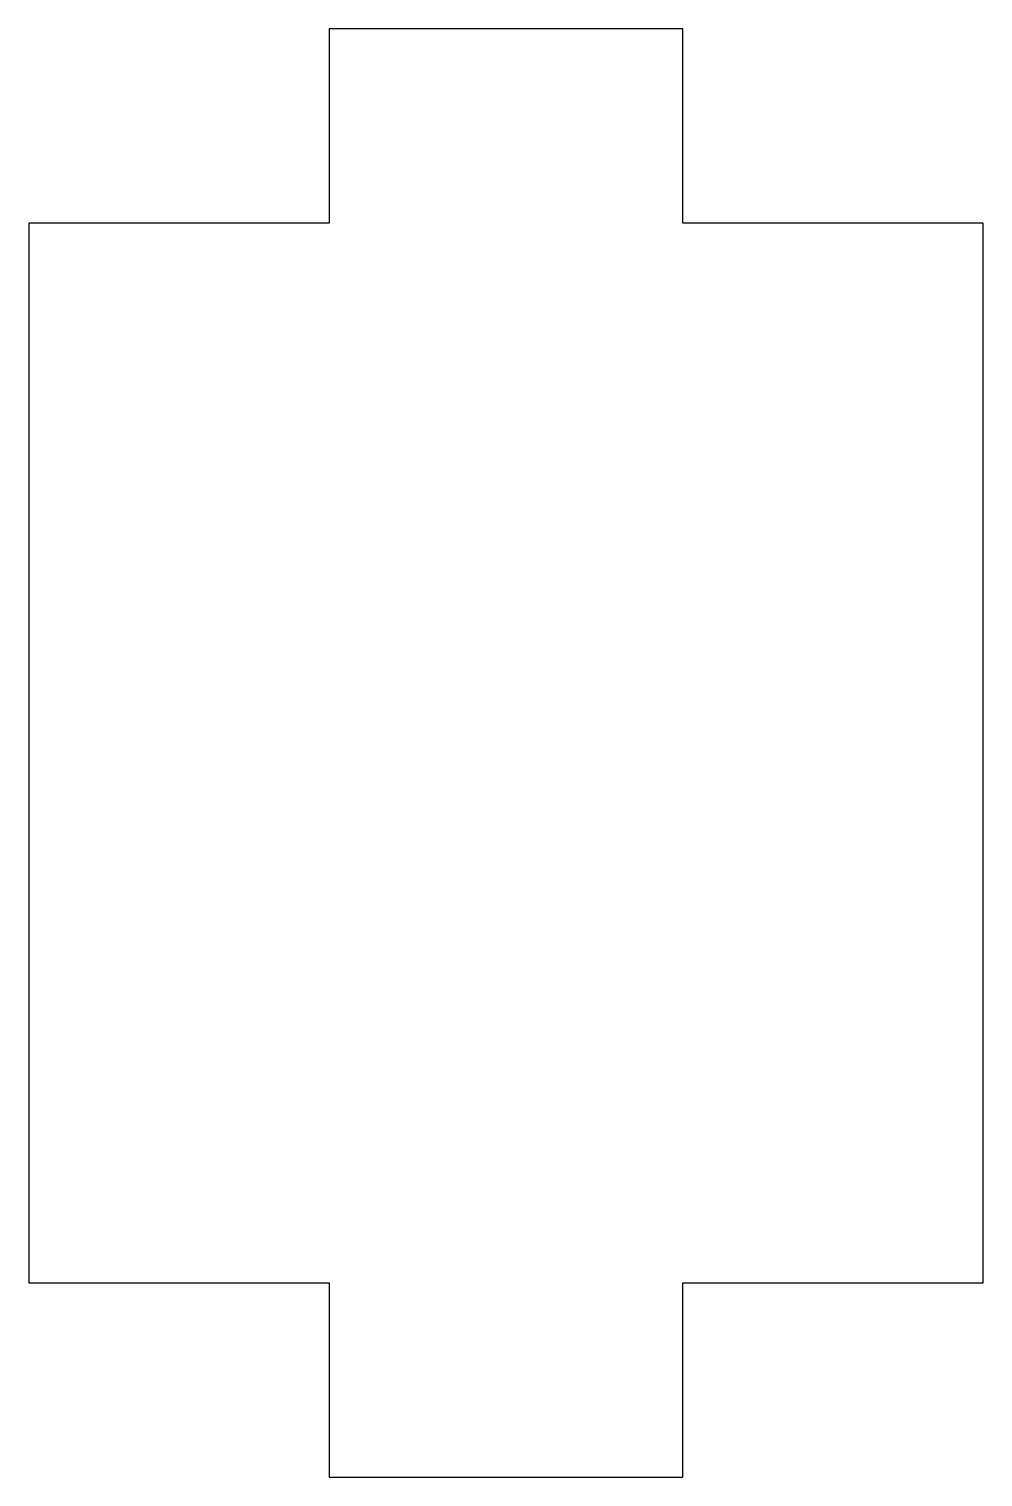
# Model space of a CAD drawing. Header units: millimetres. Extents: x -13.5 to 13.5, y -20.5 to 20.5.
import ezdxf

# ---------------------------------------------------------------- set-up
doc = ezdxf.new("R2010")
doc.units = ezdxf.units.MM

msp = doc.modelspace()

# ---------------------------------------------------------------- linework, layer by layer
at = {"color": 7, "linetype": 'Continuous', "lineweight": 25}
for p, q in [((-5, 20.5), (-5, 15)), ((5, 20.5), (-5, 20.5)), ((5, 15), (5, 20.5)), ((-13.5, 15), (-13.5, -15)), ((-5, 15), (-13.5, 15)), ((13.5, 15), (5, 15)), ((13.5, -15), (13.5, 15)), ((-13.5, -15), (-5, -15)), ((-5, -15), (-5, -20.5)), ((5, -15), (13.5, -15)), ((5, -20.5), (5, -15)), ((-5, -20.5), (5, -20.5))]:
    msp.add_line(p, q, dxfattribs=at)

doc.saveas('drawing.dxf')
